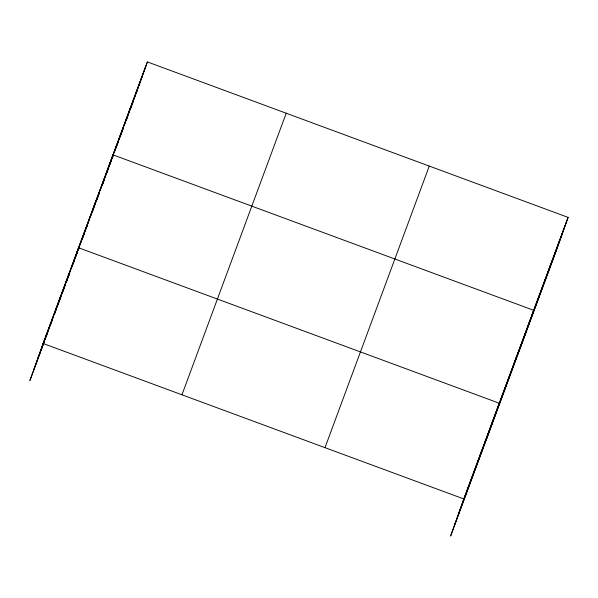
<?xml version="1.0" encoding="UTF-8"?>
<svg xmlns="http://www.w3.org/2000/svg" width="598" height="598" viewBox="0 0 598 598"><rect width="100%" height="100%" fill="white"/><g stroke="black" fill="none" stroke-linecap="round" stroke-linejoin="round"><path stroke-width="0.9" d="M568.1 217.388L463.831 498.956L450.615 536.077L554.884 254.509L568.1 217.388L147.385 61.923L43.116 343.491L29.9 380.612L44.08 342.318M59.217 300.189L60.847 295.621M66.528 281.576L69.174 274.138L66.273 281.964M73.412 262.238L78.57 247.759L499.285 403.224L486.062 440.345M94.148 205.862L95.77 201.302M102.116 185.35L103.29 182.046M107.221 170.998L103.589 181.216L113.463 154.546M128.555 112.947L130.185 108.38M136.224 93.258L137.114 90.784M147.385 61.923L133.855 99.485M479.932 455.654L481.554 451.086M514.863 361.327L516.485 356.767M520.477 347.423L533.693 310.302L112.977 154.845L107.528 170.146L141.935 77.232M549.27 268.412L550.893 263.845M41.494 348.051L145.763 66.49M37.667 358.8L79.37 246.608M73.434 262.208L107.206 171.006M33.727 369.87L51.129 322.875M51.45 322.001L53.386 316.783M54.351 314.167L57.251 306.333M57.894 304.599L61.445 295.023M62.087 293.282L65.63 283.706M80.012 244.881L86.381 227.674M86.703 226.814L88.93 220.797M90.201 217.351L93.707 207.887M94.349 206.168L99.44 192.399M100.397 189.82L103.267 182.076M114.098 152.826L120.467 135.619M120.789 134.759L123.016 128.734M124.294 125.296L133.212 101.204M46.016 337.1L47.623 332.742M50.202 325.783L52.46 319.691M54.396 314.466L56.653 308.374M57.939 304.898L60.839 297.064M62.125 293.581L65.025 285.747M66.303 282.301L67.26 279.714M68.217 277.136L69.809 272.838M72.358 265.953L74.593 259.928M75.864 256.49L77.456 252.184M78.413 249.605L79.37 247.026M82.554 238.423L84.146 234.117M86.06 228.959L87.652 224.654M92.114 212.611L94.342 206.587M96.256 201.429L99.118 193.685M102.31 185.081L103.903 180.775M106.451 173.898L108.679 167.874M109.957 164.435L111.549 160.129M112.506 157.551L113.456 154.964M116.005 148.087L116.961 145.501M117.283 144.641L118.24 142.062M120.146 136.897L123.016 129.161M126.2 120.557L127.793 116.251M130.342 109.367L133.212 101.63M181.956 394.792L286.218 113.231M324.998 447.648L429.267 166.087M462.209 503.516L566.478 221.948M458.382 514.258L562.651 232.697M454.443 525.328L558.711 243.767M43.116 343.491L463.831 498.956"/></g></svg>
